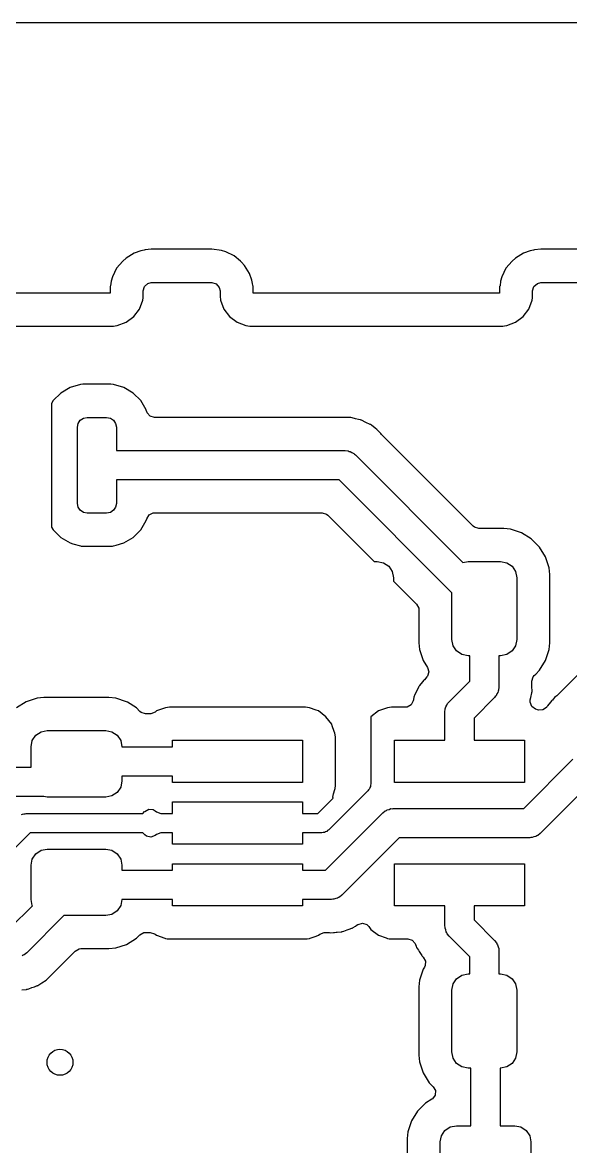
# Model space of a CAD drawing. Extents: x 0.23 to 2.57, y 0.23 to 1.77.
# Drawn here: x 1.067 to 1.4, y 1.089 to 1.77 of the extents above; entities that cross this region are included whole.
import ezdxf

# ---------------------------------------------------------------- set-up
doc = ezdxf.new("R2010")
doc.units = 0
doc.header["$MEASUREMENT"] = 0
doc.layers.add('BLACK', color=7, linetype='CONTINUOUS')

msp = doc.modelspace()

# ---------------------------------------------------------------- linework, layer by layer
at = {"layer": 'BLACK', "linetype": 'CONTINUOUS'}
for p, q in [((0.234665, 1.7703), (2.56533, 1.7703)), ((1.13495, 1.63055), (1.13011, 1.62744)), ((1.13905, 1.63191), (1.13495, 1.63055)), ((1.14108, 1.63235), (1.13905, 1.63191)), ((1.14168, 1.63242), (1.14108, 1.63235)), ((1.14108, 1.63235), (1.14108, 1.63235)), ((1.14108, 1.63235), (1.14108, 1.63235)), ((1.14537, 1.63281), (1.14168, 1.63242)), ((1.18219, 1.63281), (1.14537, 1.63281)), ((1.14537, 1.63281), (1.14537, 1.63281)), ((1.18788, 1.632), (1.18219, 1.63281)), ((1.19052, 1.63122), (1.18788, 1.632)), ((1.18788, 1.632), (1.18788, 1.632)), ((1.18788, 1.632), (1.18788, 1.632)), ((1.19575, 1.62883), (1.19052, 1.63122)), ((1.19944, 1.62563), (1.19575, 1.62883)), ((1.37117, 1.63055), (1.36633, 1.62744)), ((1.37527, 1.63191), (1.37117, 1.63055)), ((1.3773, 1.63235), (1.37527, 1.63191)), ((1.3779, 1.63242), (1.3773, 1.63235)), ((1.3773, 1.63235), (1.3773, 1.63235)), ((1.3773, 1.63235), (1.3773, 1.63235)), ((1.38159, 1.63281), (1.3779, 1.63242)), ((1.41841, 1.63281), (1.38159, 1.63281)), ((1.38159, 1.63281), (1.38159, 1.63281)), ((1.12803, 1.62563), (1.12426, 1.62129)), ((1.13011, 1.62744), (1.12803, 1.62563)), ((1.13011, 1.62744), (1.13011, 1.62744)), ((1.2001, 1.62506), (1.19944, 1.62563)), ((1.2019, 1.62298), (1.2001, 1.62506)), ((1.20502, 1.61814), (1.2019, 1.62298)), ((1.2019, 1.62298), (1.2019, 1.62298)), ((1.2019, 1.62298), (1.2019, 1.62298)), ((1.2019, 1.62298), (1.2019, 1.62298)), ((1.36425, 1.62563), (1.36048, 1.62129)), ((1.36633, 1.62744), (1.36425, 1.62563)), ((1.36633, 1.62744), (1.36633, 1.62744)), ((1.12187, 1.61605), (1.12109, 1.61341)), ((1.12426, 1.62129), (1.12187, 1.61605)), ((1.12426, 1.62129), (1.12426, 1.62129)), ((1.20638, 1.61404), (1.20502, 1.61814)), ((1.35809, 1.61605), (1.35731, 1.61341)), ((1.36048, 1.62129), (1.35809, 1.61605)), ((1.36048, 1.62129), (1.36048, 1.62129)), ((1.12071, 1.61075), (1.12047, 1.61023)), ((1.12047, 1.61023), (1.12047, 1.6063)), ((1.12109, 1.61341), (1.12071, 1.61075)), ((1.12109, 1.61341), (1.12109, 1.61341)), ((1.14049, 1.60772), (1.14127, 1.61036)), ((1.14127, 1.61036), (1.14335, 1.61216)), ((1.14335, 1.61216), (1.14537, 1.6126)), ((1.14537, 1.6126), (1.18219, 1.6126)), ((1.18219, 1.6126), (1.18482, 1.61182)), ((1.18482, 1.61182), (1.18663, 1.60974)), ((1.18663, 1.60974), (1.18707, 1.60772)), ((1.20682, 1.61201), (1.20638, 1.61404)), ((1.20694, 1.61093), (1.20682, 1.61201)), ((1.20709, 1.61039), (1.20694, 1.61093)), ((1.20709, 1.6063), (1.20709, 1.61039)), ((1.35693, 1.61075), (1.35669, 1.61023)), ((1.35669, 1.61023), (1.35669, 1.6063)), ((1.35731, 1.61341), (1.35693, 1.61075)), ((1.35731, 1.61341), (1.35731, 1.61341)), ((1.37671, 1.60772), (1.37749, 1.61036)), ((1.37749, 1.61036), (1.37957, 1.61216)), ((1.37957, 1.61216), (1.38159, 1.6126)), ((1.38159, 1.6126), (1.41841, 1.6126)), ((1.12047, 1.6063), (0.970866, 1.6063)), ((1.13822, 1.59661), (1.14024, 1.602)), ((1.14024, 1.602), (1.14038, 1.60332)), ((1.14038, 1.60332), (1.14049, 1.60438)), ((1.14049, 1.60438), (1.14049, 1.60772)), ((1.14049, 1.60438), (1.14049, 1.60438)), ((1.18707, 1.60772), (1.18707, 1.60438)), ((1.18707, 1.60438), (1.18732, 1.602)), ((1.18732, 1.602), (1.18732, 1.602)), ((1.18732, 1.602), (1.18934, 1.59661)), ((1.35669, 1.6063), (1.20709, 1.6063)), ((1.37444, 1.59661), (1.37646, 1.602)), ((1.37646, 1.602), (1.3766, 1.60332)), ((1.3766, 1.60332), (1.37671, 1.60438)), ((1.37671, 1.60438), (1.37671, 1.60772)), ((1.37671, 1.60438), (1.37671, 1.60438)), ((1.13477, 1.592), (1.13822, 1.59661)), ((1.18934, 1.59661), (1.19278, 1.592)), ((1.37099, 1.592), (1.37444, 1.59661)), ((1.12477, 1.58654), (1.13017, 1.58855)), ((1.13017, 1.58855), (1.13477, 1.592)), ((1.19278, 1.592), (1.19739, 1.58855)), ((1.19739, 1.58855), (1.20279, 1.58654)), ((1.36099, 1.58654), (1.36639, 1.58855)), ((1.36639, 1.58855), (1.37099, 1.592)), ((0.968951, 1.58628), (1.12239, 1.58628)), ((1.12239, 1.58628), (1.12345, 1.58639)), ((1.12239, 1.58628), (1.12239, 1.58628)), ((1.12345, 1.58639), (1.12477, 1.58654)), ((1.20279, 1.58654), (1.20386, 1.58642)), ((1.20386, 1.58642), (1.20517, 1.58628)), ((1.20517, 1.58628), (1.20517, 1.58628)), ((1.20517, 1.58628), (1.35861, 1.58628)), ((1.35861, 1.58628), (1.35967, 1.58639)), ((1.35861, 1.58628), (1.35861, 1.58628)), ((1.35967, 1.58639), (1.36099, 1.58654)), ((1.09612, 1.54902), (1.09048, 1.54569)), ((1.10241, 1.55085), (1.09612, 1.54902)), ((1.09612, 1.54902), (1.09612, 1.54902)), ((1.10388, 1.55096), (1.10241, 1.55085)), ((1.10241, 1.55085), (1.10241, 1.55085)), ((1.12093, 1.55096), (1.10388, 1.55096)), ((1.10388, 1.55096), (1.10388, 1.55096)), ((1.12239, 1.55085), (1.12093, 1.55096)), ((1.12093, 1.55096), (1.12093, 1.55096)), ((1.1224, 1.55085), (1.12239, 1.55085)), ((1.12868, 1.54902), (1.1224, 1.55085)), ((1.12869, 1.54902), (1.12868, 1.54902)), ((1.13432, 1.54569), (1.12869, 1.54902)), ((1.08585, 1.54106), (1.08484, 1.53935)), ((1.09048, 1.54569), (1.08585, 1.54106)), ((1.08585, 1.54106), (1.08585, 1.54106)), ((1.09048, 1.54569), (1.09048, 1.54569)), ((1.13895, 1.54106), (1.13432, 1.54569)), ((1.13432, 1.54569), (1.13432, 1.54569)), ((1.14229, 1.53542), (1.13895, 1.54106)), ((1.13895, 1.54106), (1.13895, 1.54106)), ((1.13895, 1.54106), (1.13895, 1.54106)), ((1.08484, 1.53935), (1.08484, 1.46446)), ((1.14234, 1.53525), (1.14229, 1.53542)), ((1.14261, 1.53431), (1.14234, 1.53525)), ((1.14286, 1.53364), (1.14261, 1.53431)), ((1.14466, 1.53156), (1.14286, 1.53364)), ((1.10059, 1.52504), (1.10104, 1.5273)), ((1.10104, 1.5273), (1.10232, 1.52922)), ((1.10232, 1.52922), (1.10424, 1.5305)), ((1.10424, 1.5305), (1.1065, 1.53094)), ((1.1065, 1.53094), (1.11831, 1.53094)), ((1.11831, 1.53094), (1.12057, 1.5305)), ((1.12057, 1.5305), (1.12248, 1.52922)), ((1.12248, 1.52922), (1.12376, 1.5273)), ((1.12376, 1.5273), (1.12421, 1.52504)), ((1.1473, 1.53079), (1.14466, 1.53156)), ((1.26253, 1.53079), (1.1473, 1.53079)), ((1.26548, 1.53087), (1.26253, 1.53079)), ((1.26577, 1.53085), (1.26548, 1.53087)), ((1.26604, 1.53082), (1.26577, 1.53085)), ((1.26577, 1.53085), (1.26577, 1.53085)), ((1.26633, 1.53079), (1.26604, 1.53082)), ((1.26604, 1.53082), (1.26604, 1.53082)), ((1.26732, 1.53055), (1.26633, 1.53079)), ((1.2692, 1.53011), (1.26732, 1.53055)), ((1.27103, 1.52973), (1.2692, 1.53011)), ((1.2721, 1.52951), (1.27103, 1.52973)), ((1.27237, 1.52942), (1.2721, 1.52951)), ((1.27263, 1.52933), (1.27237, 1.52942)), ((1.27237, 1.52942), (1.27237, 1.52942)), ((1.27289, 1.52923), (1.27263, 1.52933)), ((1.27263, 1.52933), (1.27263, 1.52933)), ((1.27553, 1.5279), (1.27289, 1.52923)), ((1.27821, 1.52666), (1.27553, 1.5279)), ((1.27846, 1.52651), (1.27821, 1.52666)), ((1.27869, 1.52636), (1.27846, 1.52651)), ((1.27846, 1.52651), (1.27846, 1.52651)), ((1.27893, 1.5262), (1.27869, 1.52636)), ((1.27869, 1.52636), (1.27869, 1.52636)), ((1.10059, 1.47878), (1.10059, 1.52504)), ((1.12421, 1.52504), (1.12421, 1.51077)), ((1.28119, 1.5243), (1.27893, 1.5262)), ((1.27893, 1.5262), (1.27893, 1.5262)), ((1.28218, 1.52352), (1.28119, 1.5243)), ((1.2824, 1.5233), (1.28218, 1.52352)), ((1.28218, 1.52352), (1.28218, 1.52352)), ((1.28256, 1.52315), (1.2824, 1.5233)), ((1.2841, 1.52186), (1.28256, 1.52315)), ((1.28465, 1.52113), (1.2841, 1.52186)), ((1.28511, 1.52059), (1.28465, 1.52113)), ((1.34071, 1.46499), (1.28511, 1.52059)), ((1.12421, 1.51077), (1.26295, 1.51077)), ((1.26295, 1.51077), (1.26479, 1.51057)), ((1.26479, 1.51057), (1.26543, 1.51029)), ((1.26543, 1.51029), (1.26612, 1.51018)), ((1.26612, 1.51018), (1.2671, 1.50955)), ((1.2671, 1.50955), (1.26816, 1.50908)), ((1.26816, 1.50908), (1.26863, 1.50855)), ((1.26863, 1.50855), (1.26921, 1.50817)), ((1.26921, 1.50817), (1.33446, 1.44293)), ((1.25928, 1.49305), (1.12421, 1.49305)), ((1.12421, 1.49305), (1.12421, 1.47878)), ((1.32772, 1.42462), (1.25928, 1.49305)), ((1.10104, 1.47652), (1.10059, 1.47878)), ((1.12421, 1.47878), (1.12376, 1.47652)), ((1.10232, 1.4746), (1.10104, 1.47652)), ((1.10424, 1.47332), (1.10232, 1.4746)), ((1.1065, 1.47287), (1.10424, 1.47332)), ((1.11831, 1.47287), (1.1065, 1.47287)), ((1.12057, 1.47332), (1.11831, 1.47287)), ((1.12248, 1.4746), (1.12057, 1.47332)), ((1.12376, 1.47652), (1.12248, 1.4746)), ((1.14261, 1.46951), (1.14409, 1.47183)), ((1.14409, 1.47183), (1.14659, 1.47298)), ((1.14659, 1.47298), (1.1473, 1.47303)), ((1.1473, 1.47303), (1.24897, 1.47303)), ((1.24897, 1.47303), (1.25161, 1.47226)), ((1.25161, 1.47226), (1.25242, 1.4716)), ((1.13895, 1.46276), (1.14229, 1.4684)), ((1.14229, 1.4684), (1.14261, 1.46951)), ((1.25242, 1.4716), (1.28048, 1.44354)), ((1.34152, 1.46434), (1.34071, 1.46499)), ((1.08484, 1.46446), (1.08585, 1.46276)), ((1.08585, 1.46276), (1.08585, 1.46276)), ((1.08585, 1.46276), (1.09048, 1.45813)), ((1.09048, 1.45813), (1.09048, 1.45813)), ((1.09048, 1.45813), (1.09048, 1.45813)), ((1.09048, 1.45813), (1.09612, 1.4548)), ((1.12869, 1.4548), (1.13432, 1.45813)), ((1.13432, 1.45813), (1.13895, 1.46276)), ((1.34416, 1.46356), (1.34152, 1.46434)), ((1.35923, 1.46356), (1.34416, 1.46356)), ((1.36332, 1.46315), (1.35923, 1.46356)), ((1.35923, 1.46356), (1.35923, 1.46356)), ((1.3699, 1.46097), (1.36332, 1.46315)), ((1.36995, 1.46095), (1.3699, 1.46097)), ((1.37589, 1.45728), (1.36995, 1.46095)), ((1.09612, 1.4548), (1.09778, 1.45432)), ((1.09778, 1.45432), (1.10241, 1.45297)), ((1.10241, 1.45297), (1.10241, 1.45297)), ((1.10241, 1.45297), (1.10241, 1.45297)), ((1.10241, 1.45297), (1.10278, 1.45294)), ((1.10278, 1.45294), (1.10388, 1.45285)), ((1.10388, 1.45285), (1.10388, 1.45285)), ((1.10388, 1.45285), (1.12093, 1.45285)), ((1.12093, 1.45285), (1.12181, 1.45292)), ((1.12181, 1.45292), (1.12239, 1.45297)), ((1.12239, 1.45297), (1.1224, 1.45297)), ((1.1224, 1.45297), (1.12405, 1.45345)), ((1.1224, 1.45297), (1.1224, 1.45297)), ((1.12405, 1.45345), (1.12869, 1.4548)), ((1.38083, 1.45235), (1.37589, 1.45728)), ((1.38449, 1.44641), (1.38083, 1.45235)), ((1.38669, 1.43978), (1.38449, 1.44641)), ((1.28048, 1.44354), (1.28244, 1.44354)), ((1.28244, 1.44354), (1.28621, 1.44279)), ((1.28621, 1.44279), (1.2894, 1.44066)), ((1.2894, 1.44066), (1.29153, 1.43747)), ((1.33446, 1.44293), (1.33756, 1.44354)), ((1.33756, 1.44354), (1.35724, 1.44354)), ((1.35724, 1.44354), (1.36101, 1.44279)), ((1.36101, 1.44279), (1.3642, 1.44066)), ((1.3642, 1.44066), (1.36634, 1.43747)), ((1.38711, 1.43569), (1.38669, 1.43978)), ((1.29153, 1.43747), (1.29228, 1.4337)), ((1.29228, 1.4337), (1.29228, 1.43174)), ((1.29228, 1.43174), (1.30627, 1.41775)), ((1.36634, 1.43747), (1.36709, 1.4337)), ((1.36709, 1.4337), (1.36709, 1.3963)), ((1.38711, 1.39431), (1.38711, 1.43569)), ((1.46197, 1.43281), (1.39132, 1.36216)), ((1.32772, 1.3963), (1.32772, 1.42462)), ((1.30627, 1.41775), (1.30759, 1.41534)), ((1.30759, 1.41534), (1.3077, 1.4143)), ((1.3077, 1.4143), (1.3077, 1.39431)), ((1.3077, 1.39431), (1.3077, 1.39431)), ((1.3077, 1.39431), (1.30811, 1.39022)), ((1.30811, 1.39022), (1.31031, 1.38359)), ((1.32847, 1.39253), (1.32772, 1.3963)), ((1.3306, 1.38934), (1.32847, 1.39253)), ((1.36634, 1.39253), (1.3642, 1.38934)), ((1.36709, 1.3963), (1.36634, 1.39253)), ((1.38449, 1.38359), (1.38669, 1.39022)), ((1.38669, 1.39022), (1.38711, 1.39431)), ((1.31031, 1.38359), (1.31031, 1.38359)), ((1.31031, 1.38359), (1.31293, 1.37934)), ((1.33379, 1.38721), (1.3306, 1.38934)), ((1.33756, 1.38646), (1.33379, 1.38721)), ((1.33854, 1.38646), (1.33756, 1.38646)), ((1.33854, 1.37107), (1.33854, 1.38646)), ((1.35724, 1.38646), (1.35626, 1.38646)), ((1.35626, 1.38646), (1.35626, 1.3674)), ((1.36101, 1.38721), (1.35724, 1.38646)), ((1.3642, 1.38934), (1.36101, 1.38721)), ((1.38083, 1.37765), (1.38449, 1.38359)), ((1.31366, 1.37669), (1.31283, 1.37407)), ((1.31293, 1.37934), (1.31366, 1.37669)), ((1.37855, 1.37537), (1.38083, 1.37765)), ((1.30993, 1.37056), (1.30803, 1.3683)), ((1.31071, 1.37155), (1.30993, 1.37056)), ((1.31094, 1.37178), (1.31071, 1.37155)), ((1.31108, 1.37193), (1.31094, 1.37178)), ((1.31252, 1.37364), (1.31108, 1.37193)), ((1.31283, 1.37407), (1.31252, 1.37364)), ((1.32606, 1.35859), (1.33854, 1.37107)), ((1.37628, 1.37108), (1.37705, 1.37372)), ((1.37628, 1.36782), (1.37628, 1.37108)), ((1.37705, 1.37372), (1.37771, 1.37453)), ((1.37771, 1.37453), (1.37855, 1.37537)), ((1.30633, 1.36491), (1.305, 1.36227)), ((1.30758, 1.36759), (1.30633, 1.36491)), ((1.30773, 1.36783), (1.30758, 1.36759)), ((1.30787, 1.36806), (1.30772, 1.36783)), ((1.30772, 1.36783), (1.30773, 1.36783)), ((1.30788, 1.36806), (1.30787, 1.36806)), ((1.30803, 1.3683), (1.30788, 1.36806)), ((1.35504, 1.36325), (1.35457, 1.36219)), ((1.35567, 1.36423), (1.35504, 1.36325)), ((1.35578, 1.36492), (1.35567, 1.36423)), ((1.35607, 1.36556), (1.35578, 1.36492)), ((1.35626, 1.3674), (1.35607, 1.36556)), ((1.3756, 1.36115), (1.37628, 1.36403)), ((1.37636, 1.36491), (1.37628, 1.36782)), ((1.37628, 1.36403), (1.37631, 1.36431)), ((1.37628, 1.36403), (1.37628, 1.36403)), ((1.37628, 1.36403), (1.37628, 1.36403)), ((1.37631, 1.36431), (1.37632, 1.36431)), ((1.37632, 1.36431), (1.37634, 1.36458)), ((1.37634, 1.36458), (1.37637, 1.36487)), ((1.37634, 1.36458), (1.37634, 1.36458)), ((1.37637, 1.36487), (1.37636, 1.36491)), ((1.06958, 1.35851), (1.06364, 1.35484)), ((1.0762, 1.3607), (1.06958, 1.35851)), ((1.06958, 1.35851), (1.06958, 1.35851)), ((1.08029, 1.36112), (1.0762, 1.3607)), ((1.11971, 1.36112), (1.08029, 1.36112)), ((1.08029, 1.36112), (1.08029, 1.36112)), ((1.1238, 1.3607), (1.11971, 1.36112)), ((1.13042, 1.35851), (1.1238, 1.3607)), ((1.13086, 1.35824), (1.13042, 1.35851)), ((1.13042, 1.35851), (1.13042, 1.35851)), ((1.13636, 1.35484), (1.13086, 1.35824)), ((1.30294, 1.35668), (1.30054, 1.35534)), ((1.30424, 1.35911), (1.30294, 1.35668)), ((1.30435, 1.35964), (1.30424, 1.35911)), ((1.30472, 1.36147), (1.30435, 1.35964)), ((1.30481, 1.36174), (1.30472, 1.36147)), ((1.3049, 1.362), (1.30481, 1.36174)), ((1.30481, 1.36174), (1.30481, 1.36174)), ((1.305, 1.36227), (1.3049, 1.362)), ((1.3049, 1.362), (1.3049, 1.362)), ((1.32405, 1.3555), (1.32468, 1.35647)), ((1.32468, 1.35647), (1.32516, 1.35753)), ((1.32516, 1.35753), (1.32568, 1.358)), ((1.32568, 1.358), (1.32606, 1.35859)), ((1.35367, 1.36114), (1.34118, 1.34865)), ((1.35405, 1.36173), (1.35367, 1.36114)), ((1.35457, 1.36219), (1.35405, 1.36173)), ((1.3752, 1.3583), (1.37529, 1.35964)), ((1.37616, 1.35573), (1.3752, 1.3583)), ((1.37529, 1.35964), (1.3756, 1.36115)), ((1.38571, 1.35598), (1.38555, 1.35574)), ((1.38761, 1.35824), (1.38571, 1.35598)), ((1.38839, 1.35923), (1.38761, 1.35824)), ((1.38861, 1.35945), (1.38839, 1.35923)), ((1.38876, 1.35961), (1.38861, 1.35945)), ((1.39005, 1.36115), (1.38876, 1.35961)), ((1.39078, 1.3617), (1.39005, 1.36115)), ((1.39132, 1.36216), (1.39078, 1.3617)), ((1.1385, 1.35271), (1.13636, 1.35484)), ((1.13636, 1.35484), (1.13636, 1.35484)), ((1.13931, 1.35205), (1.1385, 1.35271)), ((1.14195, 1.35128), (1.13931, 1.35205)), ((1.14476, 1.35128), (1.14195, 1.35128)), ((1.14511, 1.35129), (1.14476, 1.35128)), ((1.14769, 1.35225), (1.14511, 1.35129)), ((1.14861, 1.35295), (1.14769, 1.35225)), ((1.15401, 1.35496), (1.14861, 1.35295)), ((1.14861, 1.35295), (1.14861, 1.35295)), ((1.15639, 1.35522), (1.15401, 1.35496)), ((1.15401, 1.35496), (1.15401, 1.35496)), ((1.23896, 1.35522), (1.15639, 1.35522)), ((1.15639, 1.35522), (1.15639, 1.35522)), ((1.24135, 1.35496), (1.23896, 1.35522)), ((1.23896, 1.35522), (1.23896, 1.35522)), ((1.24543, 1.35344), (1.24135, 1.35496)), ((1.24674, 1.35295), (1.24543, 1.35344)), ((1.25135, 1.3495), (1.24674, 1.35295)), ((1.2548, 1.34489), (1.25135, 1.3495)), ((1.27865, 1.3495), (1.2785, 1.3493)), ((1.2785, 1.3493), (1.2785, 1.30874)), ((1.28326, 1.35295), (1.27865, 1.3495)), ((1.28865, 1.35496), (1.28326, 1.35295)), ((1.29104, 1.35522), (1.28865, 1.35496)), ((1.28865, 1.35496), (1.28865, 1.35496)), ((1.29946, 1.35522), (1.29104, 1.35522)), ((1.30054, 1.35534), (1.29946, 1.35522)), ((1.32346, 1.35232), (1.32366, 1.35416)), ((1.32346, 1.3352), (1.32346, 1.35232)), ((1.32366, 1.35416), (1.32394, 1.3548)), ((1.32394, 1.3548), (1.32405, 1.3555)), ((1.37836, 1.35408), (1.37616, 1.35573)), ((1.37856, 1.354), (1.37836, 1.35408)), ((1.37963, 1.3536), (1.37856, 1.354)), ((1.38017, 1.35344), (1.37963, 1.3536)), ((1.38292, 1.35356), (1.38017, 1.35344)), ((1.38517, 1.35515), (1.38292, 1.35356)), ((1.38521, 1.35521), (1.38517, 1.35515)), ((1.38555, 1.35574), (1.38521, 1.35521)), ((1.38555, 1.35574), (1.38555, 1.35574)), ((1.25514, 1.34397), (1.2548, 1.34489)), ((1.25641, 1.34057), (1.25514, 1.34397)), ((1.34118, 1.34865), (1.34118, 1.3352)), ((1.07319, 1.33503), (1.07532, 1.33822)), ((1.07532, 1.33822), (1.07852, 1.34035)), ((1.07852, 1.34035), (1.08228, 1.3411)), ((1.08228, 1.3411), (1.11772, 1.3411)), ((1.11772, 1.3411), (1.12148, 1.34035)), ((1.12148, 1.34035), (1.12468, 1.33822)), ((1.12468, 1.33822), (1.12681, 1.33503)), ((1.25681, 1.3395), (1.25641, 1.34057)), ((1.25691, 1.33858), (1.25681, 1.3395)), ((1.25707, 1.33711), (1.25691, 1.33858)), ((1.25707, 1.30769), (1.25707, 1.33711)), ((1.25707, 1.33711), (1.25707, 1.33711)), ((1.07244, 1.33126), (1.07319, 1.33503)), ((1.07244, 1.31886), (1.07244, 1.33126)), ((1.12681, 1.33503), (1.12756, 1.33126)), ((1.12756, 1.33126), (1.15831, 1.33126)), ((1.15831, 1.33126), (1.15831, 1.3352)), ((1.15831, 1.3352), (1.23705, 1.3352)), ((1.23705, 1.3352), (1.23705, 1.30961)), ((1.29295, 1.30961), (1.29295, 1.3352)), ((1.29295, 1.3352), (1.32346, 1.3352)), ((1.34118, 1.3352), (1.37169, 1.3352)), ((1.37169, 1.3352), (1.37169, 1.30961)), ((1.37133, 1.29386), (1.40114, 1.32367)), ((1.01, 1.31886), (1.07244, 1.31886)), ((1.12756, 1.31059), (1.12681, 1.30682)), ((1.15831, 1.31354), (1.12756, 1.31354)), ((1.12756, 1.31354), (1.12756, 1.31059)), ((1.15831, 1.30961), (1.15831, 1.31354)), ((1.23705, 1.30961), (1.15831, 1.30961)), ((1.2785, 1.30874), (1.2783, 1.30799)), ((1.37169, 1.30961), (1.29295, 1.30961)), ((1.41626, 1.31374), (1.38126, 1.27874)), ((1.12148, 1.3015), (1.11772, 1.30075)), ((1.12468, 1.30363), (1.12148, 1.3015)), ((1.12681, 1.30682), (1.12468, 1.30363)), ((1.27677, 1.30456), (1.25303, 1.28082)), ((1.25554, 1.30064), (1.25584, 1.30269)), ((1.25584, 1.30269), (1.25681, 1.30531)), ((1.25681, 1.30531), (1.25688, 1.306)), ((1.25688, 1.306), (1.25707, 1.30769)), ((1.25707, 1.30769), (1.25707, 1.30769)), ((1.27716, 1.30524), (1.27677, 1.30456)), ((1.27771, 1.30579), (1.27716, 1.30524)), ((1.27791, 1.30654), (1.27771, 1.30579)), ((1.2783, 1.30721), (1.27791, 1.30654)), ((1.2783, 1.30799), (1.2783, 1.30721)), ((1.0803, 1.30114), (1.03771, 1.30114)), ((1.08228, 1.30075), (1.0803, 1.30114)), ((1.11772, 1.30075), (1.08228, 1.30075)), ((1.15831, 1.29091), (1.15831, 1.2978)), ((1.15831, 1.2978), (1.23705, 1.2978)), ((1.23705, 1.2978), (1.23705, 1.29091)), ((1.24641, 1.29091), (1.25571, 1.3002)), ((1.25571, 1.3002), (1.25554, 1.30064)), ((1.0666, 1.29011), (1.06735, 1.29032)), ((1.06735, 1.29032), (1.06802, 1.2907)), ((1.06802, 1.2907), (1.0688, 1.2907)), ((1.0688, 1.2907), (1.06955, 1.29091)), ((1.06955, 1.29091), (1.14026, 1.29091)), ((1.14026, 1.29091), (1.1413, 1.29194)), ((1.1413, 1.29194), (1.14139, 1.29203)), ((1.1413, 1.29194), (1.1413, 1.29194)), ((1.14139, 1.29203), (1.1438, 1.29335)), ((1.1438, 1.29335), (1.14655, 1.29315)), ((1.14655, 1.29315), (1.14777, 1.29249)), ((1.14777, 1.29249), (1.14861, 1.29185)), ((1.14861, 1.29185), (1.14861, 1.29185)), ((1.14861, 1.29185), (1.15116, 1.29091)), ((1.15116, 1.29091), (1.15831, 1.29091)), ((1.23705, 1.29091), (1.24641, 1.29091)), ((1.25109, 1.25646), (1.2859, 1.29126)), ((1.2859, 1.29126), (1.28734, 1.29243)), ((1.28734, 1.29243), (1.288, 1.29268)), ((1.288, 1.29268), (1.28856, 1.29309)), ((1.28856, 1.29309), (1.2897, 1.29333)), ((1.2897, 1.29333), (1.29078, 1.29375)), ((1.29078, 1.29375), (1.29148, 1.29371)), ((1.29148, 1.29371), (1.29217, 1.29386)), ((1.29217, 1.29386), (1.37133, 1.29386)), ((1.07199, 1.27909), (1.03872, 1.24582)), ((1.14026, 1.27909), (1.07199, 1.27909)), ((1.14139, 1.27797), (1.14026, 1.27909)), ((1.1425, 1.27714), (1.14139, 1.27797)), ((1.14519, 1.27655), (1.1425, 1.27714)), ((1.14777, 1.27751), (1.14519, 1.27655)), ((1.14861, 1.27815), (1.14777, 1.27751)), ((1.15116, 1.27909), (1.14861, 1.27815)), ((1.15831, 1.27909), (1.15116, 1.27909)), ((1.15831, 1.2722), (1.15831, 1.27909)), ((1.24886, 1.27909), (1.23705, 1.27909)), ((1.23705, 1.27909), (1.23705, 1.2722)), ((1.24961, 1.2793), (1.24886, 1.27909)), ((1.25039, 1.2793), (1.24961, 1.2793)), ((1.25106, 1.27968), (1.25039, 1.2793)), ((1.25181, 1.27989), (1.25106, 1.27968)), ((1.25236, 1.28044), (1.25181, 1.27989)), ((1.25303, 1.28082), (1.25236, 1.28044)), ((1.29583, 1.27614), (1.26103, 1.24133)), ((1.375, 1.27614), (1.29583, 1.27614)), ((1.37569, 1.27629), (1.375, 1.27614)), ((1.37639, 1.27625), (1.37569, 1.27629)), ((1.37747, 1.27667), (1.37639, 1.27625)), ((1.3786, 1.27691), (1.37747, 1.27667)), ((1.37917, 1.27732), (1.3786, 1.27691)), ((1.37982, 1.27757), (1.37917, 1.27732)), ((1.38126, 1.27874), (1.37982, 1.27757)), ((1.07532, 1.26637), (1.07852, 1.2685)), ((1.07852, 1.2685), (1.08228, 1.26925)), ((1.08228, 1.26925), (1.11772, 1.26925)), ((1.11772, 1.26925), (1.12148, 1.2685)), ((1.12148, 1.2685), (1.12468, 1.26637)), ((1.23705, 1.2722), (1.15831, 1.2722)), ((1.07244, 1.25941), (1.07319, 1.26318)), ((1.07319, 1.26318), (1.07532, 1.26637)), ((1.12468, 1.26637), (1.12681, 1.26318)), ((1.12681, 1.26318), (1.12756, 1.25941)), ((1.07244, 1.23874), (1.07244, 1.25941)), ((1.12756, 1.25941), (1.12756, 1.25646)), ((1.12756, 1.25646), (1.15831, 1.25646)), ((1.15831, 1.25646), (1.15831, 1.26039)), ((1.15831, 1.26039), (1.23705, 1.26039)), ((1.23705, 1.26039), (1.23705, 1.25646)), ((1.23705, 1.25646), (1.25109, 1.25646)), ((1.29295, 1.2348), (1.29295, 1.26039)), ((1.29295, 1.26039), (1.37169, 1.26039)), ((1.37169, 1.26039), (1.37169, 1.2348)), ((1.25959, 1.24017), (1.25893, 1.23992)), ((1.26103, 1.24133), (1.25959, 1.24017)), ((1.05985, 1.22146), (1.07326, 1.23486)), ((1.07319, 1.23497), (1.07244, 1.23874)), ((1.07326, 1.23486), (1.07319, 1.23497)), ((1.12681, 1.23497), (1.12468, 1.23178)), ((1.12756, 1.23874), (1.12681, 1.23497)), ((1.15831, 1.23874), (1.12756, 1.23874)), ((1.15831, 1.2348), (1.15831, 1.23874)), ((1.23705, 1.2348), (1.15831, 1.2348)), ((1.25476, 1.23874), (1.23705, 1.23874)), ((1.23705, 1.23874), (1.23705, 1.2348)), ((1.25545, 1.23889), (1.25476, 1.23874)), ((1.25615, 1.23885), (1.25545, 1.23889)), ((1.25723, 1.23926), (1.25615, 1.23885)), ((1.25837, 1.23951), (1.25723, 1.23926)), ((1.25893, 1.23992), (1.25837, 1.23951)), ((1.32346, 1.2348), (1.29295, 1.2348)), ((1.32346, 1.22268), (1.32346, 1.2348)), ((1.37169, 1.2348), (1.34118, 1.2348)), ((1.34118, 1.2348), (1.34118, 1.22635)), ((1.09235, 1.2289), (1.06979, 1.20633)), ((1.11772, 1.2289), (1.09235, 1.2289)), ((1.12148, 1.22965), (1.11772, 1.2289)), ((1.12468, 1.23178), (1.12148, 1.22965)), ((1.26213, 1.21955), (1.26425, 1.22032)), ((1.26425, 1.22032), (1.26537, 1.22069)), ((1.26537, 1.22069), (1.26705, 1.22125)), ((1.26705, 1.22125), (1.26731, 1.22137)), ((1.26705, 1.22125), (1.26705, 1.22125)), ((1.26731, 1.22137), (1.26756, 1.22149)), ((1.26731, 1.22137), (1.26731, 1.22137)), ((1.26756, 1.22149), (1.26781, 1.22162)), ((1.26756, 1.22149), (1.26756, 1.22149)), ((1.26781, 1.22162), (1.26926, 1.22257)), ((1.26781, 1.22162), (1.26781, 1.22162)), ((1.26781, 1.22162), (1.26781, 1.22162)), ((1.26926, 1.22257), (1.27028, 1.22324)), ((1.27028, 1.22324), (1.27062, 1.22345)), ((1.27062, 1.22345), (1.27081, 1.22356)), ((1.27081, 1.22356), (1.27346, 1.22429)), ((1.27346, 1.22429), (1.27608, 1.22347)), ((1.27608, 1.22347), (1.27728, 1.22234)), ((1.27728, 1.22234), (1.27825, 1.22104)), ((1.27825, 1.22104), (1.27865, 1.2205)), ((1.27865, 1.2205), (1.28326, 1.21705)), ((1.32361, 1.22199), (1.32346, 1.22268)), ((1.32357, 1.22129), (1.32361, 1.22199)), ((1.32399, 1.22021), (1.32357, 1.22129)), ((1.32423, 1.21907), (1.32399, 1.22021)), ((1.34118, 1.22635), (1.35367, 1.21386)), ((1.13042, 1.21149), (1.13636, 1.21516)), ((1.13636, 1.21516), (1.1385, 1.21729)), ((1.1385, 1.21729), (1.14091, 1.21861)), ((1.14091, 1.21861), (1.14195, 1.21872)), ((1.14195, 1.21872), (1.14476, 1.21872)), ((1.14476, 1.21872), (1.1474, 1.21795)), ((1.1474, 1.21795), (1.14769, 1.21775)), ((1.14769, 1.21775), (1.14861, 1.21705)), ((1.14861, 1.21705), (1.14861, 1.21705)), ((1.14861, 1.21705), (1.1537, 1.21516)), ((1.1537, 1.21516), (1.15401, 1.21504)), ((1.15401, 1.21504), (1.15508, 1.21492)), ((1.15508, 1.21492), (1.15639, 1.21478)), ((1.15639, 1.21478), (1.15639, 1.21478)), ((1.15639, 1.21478), (1.23896, 1.21478)), ((1.23896, 1.21478), (1.24003, 1.2149)), ((1.23896, 1.21478), (1.23896, 1.21478)), ((1.24003, 1.2149), (1.24135, 1.21504)), ((1.24135, 1.21504), (1.24166, 1.21516)), ((1.24166, 1.21516), (1.24539, 1.21655)), ((1.24539, 1.21655), (1.24674, 1.21705)), ((1.24674, 1.21705), (1.24767, 1.21775)), ((1.24674, 1.21705), (1.24674, 1.21705)), ((1.24674, 1.21705), (1.24674, 1.21705)), ((1.24674, 1.21705), (1.24674, 1.21705)), ((1.24767, 1.21775), (1.25025, 1.21871)), ((1.25025, 1.21871), (1.25059, 1.21872)), ((1.25059, 1.21872), (1.2523, 1.21872)), ((1.2523, 1.21872), (1.25301, 1.21867)), ((1.25301, 1.21867), (1.25321, 1.21864)), ((1.25321, 1.21864), (1.25392, 1.21854)), ((1.25392, 1.21854), (1.25592, 1.21871)), ((1.25592, 1.21871), (1.25613, 1.21872)), ((1.25613, 1.21872), (1.25645, 1.21872)), ((1.25645, 1.21872), (1.25747, 1.21884)), ((1.25645, 1.21872), (1.25645, 1.21872)), ((1.25747, 1.21884), (1.2577, 1.21887)), ((1.2577, 1.21887), (1.25819, 1.21891)), ((1.25819, 1.21891), (1.26064, 1.21912)), ((1.26064, 1.21912), (1.26092, 1.21918)), ((1.26064, 1.21912), (1.26064, 1.21912)), ((1.26092, 1.21918), (1.26119, 1.21924)), ((1.26092, 1.21918), (1.26092, 1.21918)), ((1.26119, 1.21924), (1.26147, 1.21931)), ((1.26119, 1.21924), (1.26119, 1.21924)), ((1.26147, 1.21931), (1.26213, 1.21955)), ((1.26147, 1.21931), (1.26147, 1.21931)), ((1.28326, 1.21705), (1.28779, 1.21536)), ((1.28779, 1.21536), (1.28834, 1.21516)), ((1.28834, 1.21516), (1.28865, 1.21504)), ((1.28865, 1.21504), (1.28973, 1.21492)), ((1.28973, 1.21492), (1.29104, 1.21478)), ((1.29104, 1.21478), (1.29104, 1.21478)), ((1.29104, 1.21478), (1.30099, 1.21478)), ((1.30099, 1.21478), (1.30363, 1.21401)), ((1.30363, 1.21401), (1.30543, 1.21193)), ((1.32464, 1.21851), (1.32423, 1.21907)), ((1.32489, 1.21785), (1.32464, 1.21851)), ((1.32606, 1.21641), (1.32489, 1.21785)), ((1.33854, 1.20393), (1.32606, 1.21641)), ((1.35367, 1.21386), (1.35483, 1.21242)), ((1.06979, 1.20633), (1.06835, 1.20517)), ((1.08424, 1.19247), (1.09921, 1.20745)), ((1.09921, 1.20745), (1.10163, 1.20877)), ((1.10163, 1.20877), (1.10266, 1.20888)), ((1.10266, 1.20888), (1.11971, 1.20888)), ((1.11971, 1.20888), (1.1238, 1.2093)), ((1.11971, 1.20888), (1.11971, 1.20888)), ((1.1238, 1.2093), (1.13042, 1.21149)), ((1.30543, 1.21193), (1.30563, 1.21144)), ((1.30563, 1.21144), (1.30597, 1.21039)), ((1.30597, 1.21039), (1.30609, 1.21013)), ((1.30609, 1.21013), (1.30609, 1.21013)), ((1.30609, 1.21013), (1.30621, 1.20988)), ((1.30621, 1.20988), (1.30621, 1.20988)), ((1.30621, 1.20988), (1.30634, 1.20963)), ((1.30634, 1.20963), (1.30634, 1.20963)), ((1.30634, 1.20963), (1.30634, 1.20963)), ((1.30634, 1.20963), (1.3075, 1.20787)), ((1.3075, 1.20787), (1.30796, 1.20716)), ((1.30796, 1.20716), (1.30952, 1.20464)), ((1.35483, 1.21242), (1.35508, 1.21177)), ((1.35508, 1.21177), (1.35549, 1.2112)), ((1.35549, 1.2112), (1.35574, 1.21007)), ((1.35574, 1.21007), (1.35615, 1.20898)), ((1.35615, 1.20898), (1.35611, 1.20828)), ((1.35611, 1.20828), (1.35626, 1.2076)), ((1.35626, 1.2076), (1.35626, 1.19354)), ((1.06769, 1.20492), (1.06713, 1.20451)), ((1.06835, 1.20517), (1.06769, 1.20492)), ((1.30952, 1.20464), (1.30969, 1.20442)), ((1.30969, 1.20442), (1.30969, 1.20442)), ((1.30969, 1.20442), (1.30987, 1.2042)), ((1.30987, 1.2042), (1.30987, 1.20421)), ((1.30987, 1.20421), (1.31005, 1.20399)), ((1.31005, 1.20399), (1.31005, 1.20399)), ((1.31005, 1.20399), (1.31028, 1.20377)), ((1.31028, 1.20377), (1.31167, 1.2014)), ((1.31167, 1.2014), (1.31155, 1.19865)), ((1.33854, 1.19354), (1.33854, 1.20393)), ((1.08221, 1.19033), (1.08424, 1.19247)), ((1.31031, 1.19641), (1.30811, 1.18978)), ((1.31108, 1.19766), (1.31031, 1.19641)), ((1.31031, 1.19641), (1.31031, 1.19641)), ((1.31155, 1.19865), (1.31108, 1.19766)), ((1.3306, 1.19066), (1.33379, 1.19279)), ((1.33379, 1.19279), (1.33756, 1.19354)), ((1.33756, 1.19354), (1.33854, 1.19354)), ((1.35626, 1.19354), (1.35724, 1.19354)), ((1.35724, 1.19354), (1.36101, 1.19279)), ((1.36101, 1.19279), (1.3642, 1.19066)), ((1.07301, 1.18532), (1.07444, 1.18579)), ((1.07444, 1.18579), (1.07581, 1.18625)), ((1.07581, 1.18625), (1.07607, 1.18637)), ((1.07581, 1.18625), (1.07581, 1.18625)), ((1.07607, 1.18637), (1.07632, 1.18649)), ((1.07607, 1.18637), (1.07607, 1.18637)), ((1.07632, 1.18649), (1.07657, 1.18662)), ((1.07632, 1.18649), (1.07632, 1.18649)), ((1.07657, 1.18662), (1.07904, 1.18824)), ((1.07904, 1.18824), (1.08156, 1.18979)), ((1.08156, 1.18979), (1.08178, 1.18997)), ((1.08156, 1.18979), (1.08156, 1.18979)), ((1.08178, 1.18997), (1.082, 1.19014)), ((1.08178, 1.18997), (1.08178, 1.18997)), ((1.08199, 1.19014), (1.08221, 1.19033)), ((1.082, 1.19014), (1.08199, 1.19014)), ((1.08221, 1.19033), (1.08221, 1.19033)), ((1.08221, 1.19033), (1.08221, 1.19033)), ((1.30811, 1.18978), (1.3077, 1.18569)), ((1.3077, 1.18569), (1.3077, 1.14431)), ((1.30811, 1.18978), (1.30811, 1.18978)), ((1.32772, 1.1837), (1.32847, 1.18747)), ((1.32847, 1.18747), (1.3306, 1.19066)), ((1.3642, 1.19066), (1.36634, 1.18747)), ((1.36634, 1.18747), (1.36709, 1.1837)), ((1.06695, 1.18391), (1.0694, 1.18412)), ((1.0694, 1.18412), (1.06968, 1.18418)), ((1.0694, 1.18412), (1.0694, 1.18412)), ((1.06968, 1.18418), (1.06995, 1.18424)), ((1.06968, 1.18418), (1.06968, 1.18418)), ((1.06995, 1.18424), (1.07023, 1.18431)), ((1.06995, 1.18424), (1.06995, 1.18424)), ((1.07023, 1.18431), (1.07109, 1.18462)), ((1.07023, 1.18431), (1.07023, 1.18431)), ((1.07109, 1.18462), (1.07301, 1.18532)), ((1.32772, 1.1463), (1.32772, 1.1837)), ((1.36709, 1.1837), (1.36709, 1.1463)), ((1.32847, 1.14253), (1.32772, 1.1463)), ((1.36709, 1.1463), (1.36634, 1.14253)), ((1.3077, 1.14431), (1.3077, 1.14431)), ((1.3077, 1.14431), (1.30811, 1.14022)), ((1.30811, 1.14022), (1.31031, 1.13359)), ((1.3306, 1.13934), (1.32847, 1.14253)), ((1.33379, 1.13721), (1.3306, 1.13934)), ((1.3642, 1.13934), (1.36101, 1.13721)), ((1.36634, 1.14253), (1.3642, 1.13934)), ((1.31031, 1.13359), (1.31031, 1.13359)), ((1.31031, 1.13359), (1.31398, 1.12765)), ((1.33756, 1.13646), (1.33379, 1.13721)), ((1.33929, 1.13646), (1.33756, 1.13646)), ((1.33929, 1.10157), (1.33929, 1.13646)), ((1.35724, 1.13646), (1.35701, 1.13646)), ((1.35701, 1.13646), (1.35701, 1.10157)), ((1.36101, 1.13721), (1.35724, 1.13646)), ((1.31398, 1.12765), (1.3164, 1.12522)), ((1.3164, 1.12522), (1.31772, 1.12281)), ((1.31551, 1.11762), (1.31179, 1.11532)), ((1.31588, 1.11786), (1.31551, 1.11762)), ((1.31753, 1.12007), (1.31588, 1.11786)), ((1.31772, 1.12281), (1.31753, 1.12007)), ((1.31179, 1.11532), (1.30685, 1.11038)), ((1.31179, 1.11532), (1.31179, 1.11532)), ((1.30318, 1.10444), (1.30099, 1.09781)), ((1.30685, 1.11038), (1.30318, 1.10444)), ((1.30318, 1.10444), (1.30318, 1.10444)), ((1.30099, 1.09781), (1.30057, 1.09372)), ((1.32134, 1.0955), (1.32347, 1.09869)), ((1.32347, 1.09869), (1.32667, 1.10083)), ((1.32667, 1.10083), (1.33043, 1.10157)), ((1.33043, 1.10157), (1.33929, 1.10157)), ((1.35701, 1.10157), (1.36587, 1.10157)), ((1.36587, 1.10157), (1.36963, 1.10083)), ((1.36963, 1.10083), (1.37283, 1.09869)), ((1.37283, 1.09869), (1.37496, 1.0955)), ((1.30057, 1.09372), (1.30057, 1.05628)), ((1.32059, 1.09173), (1.32134, 1.0955)), ((1.32059, 1.05827), (1.32059, 1.09173)), ((1.37496, 1.0955), (1.37571, 1.09173)), ((1.37571, 1.09173), (1.37571, 1.08386))]:
    msp.add_line(p, q, dxfattribs=at)
at = {"layer": 'BLACK'}
msp.add_circle((1.09, 1.14), 0.007874, dxfattribs=at)

doc.saveas('drawing.dxf')
